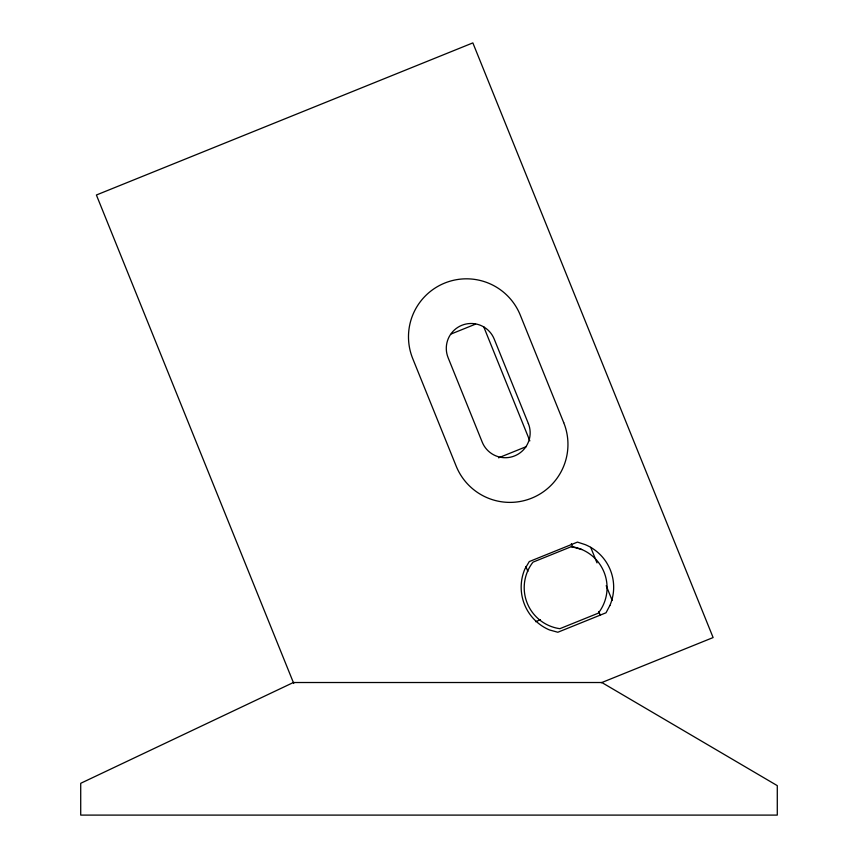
<?xml version="1.0" encoding="UTF-8"?>
<svg xmlns="http://www.w3.org/2000/svg" width="858" height="858" viewBox="0 0 858 858"><rect width="100%" height="100%" fill="white"/><g stroke="black" fill="none" stroke-linecap="round" stroke-linejoin="round"><path stroke-width="1.29" d="M451.329 333.912L475.6 324.109M498.573 457.818L526.48 446.546M571.407 546.632L532.99 562.151A41.431 41.431 0 0 0 559.866 628.689L598.283 613.17A41.431 41.431 0 0 0 571.407 546.632L581.831 549.517M535.617 621.696L540.411 619.755M601.297 682.743L713.116 637.558L472.855 42.9L96.396 195.002L293.747 683.461M590.701 547.307L596.996 562.869M606.198 585.671L612.162 600.418M483.665 326.63L529.826 440.862M571.364 543.672L572.865 547.383M598.777 611.54L600.321 615.304M525.857 566.462L527.863 571.428M609.877 605.501L606.016 612.784L557.829 632.249L549.463 629.933A46.429 46.429 0 0 1 524.86 569.047L529.268 561.572L577.455 542.106L585.295 544.658A46.075 46.075 0 0 1 609.877 605.501M293.361 682.518L80.716 783.3L80.716 815.1L777.284 815.1L777.284 785.638L601.833 682.518L293.361 682.518M563.727 422.651L520.27 315.09A58.001 58.001 0 0 0 444.766 283.043A58.001 58.001 0 0 0 412.709 358.547L456.166 466.109A58.001 58.001 0 0 0 531.681 498.166A58.001 58.001 0 0 0 563.727 422.651M528.346 423.541L494.197 339.039A24.861 24.861 0 0 0 461.829 325.3A24.861 24.861 0 0 0 448.101 357.657L482.239 442.17A24.861 24.861 0 0 0 514.607 455.909A24.861 24.861 0 0 0 528.346 423.541"/></g></svg>
